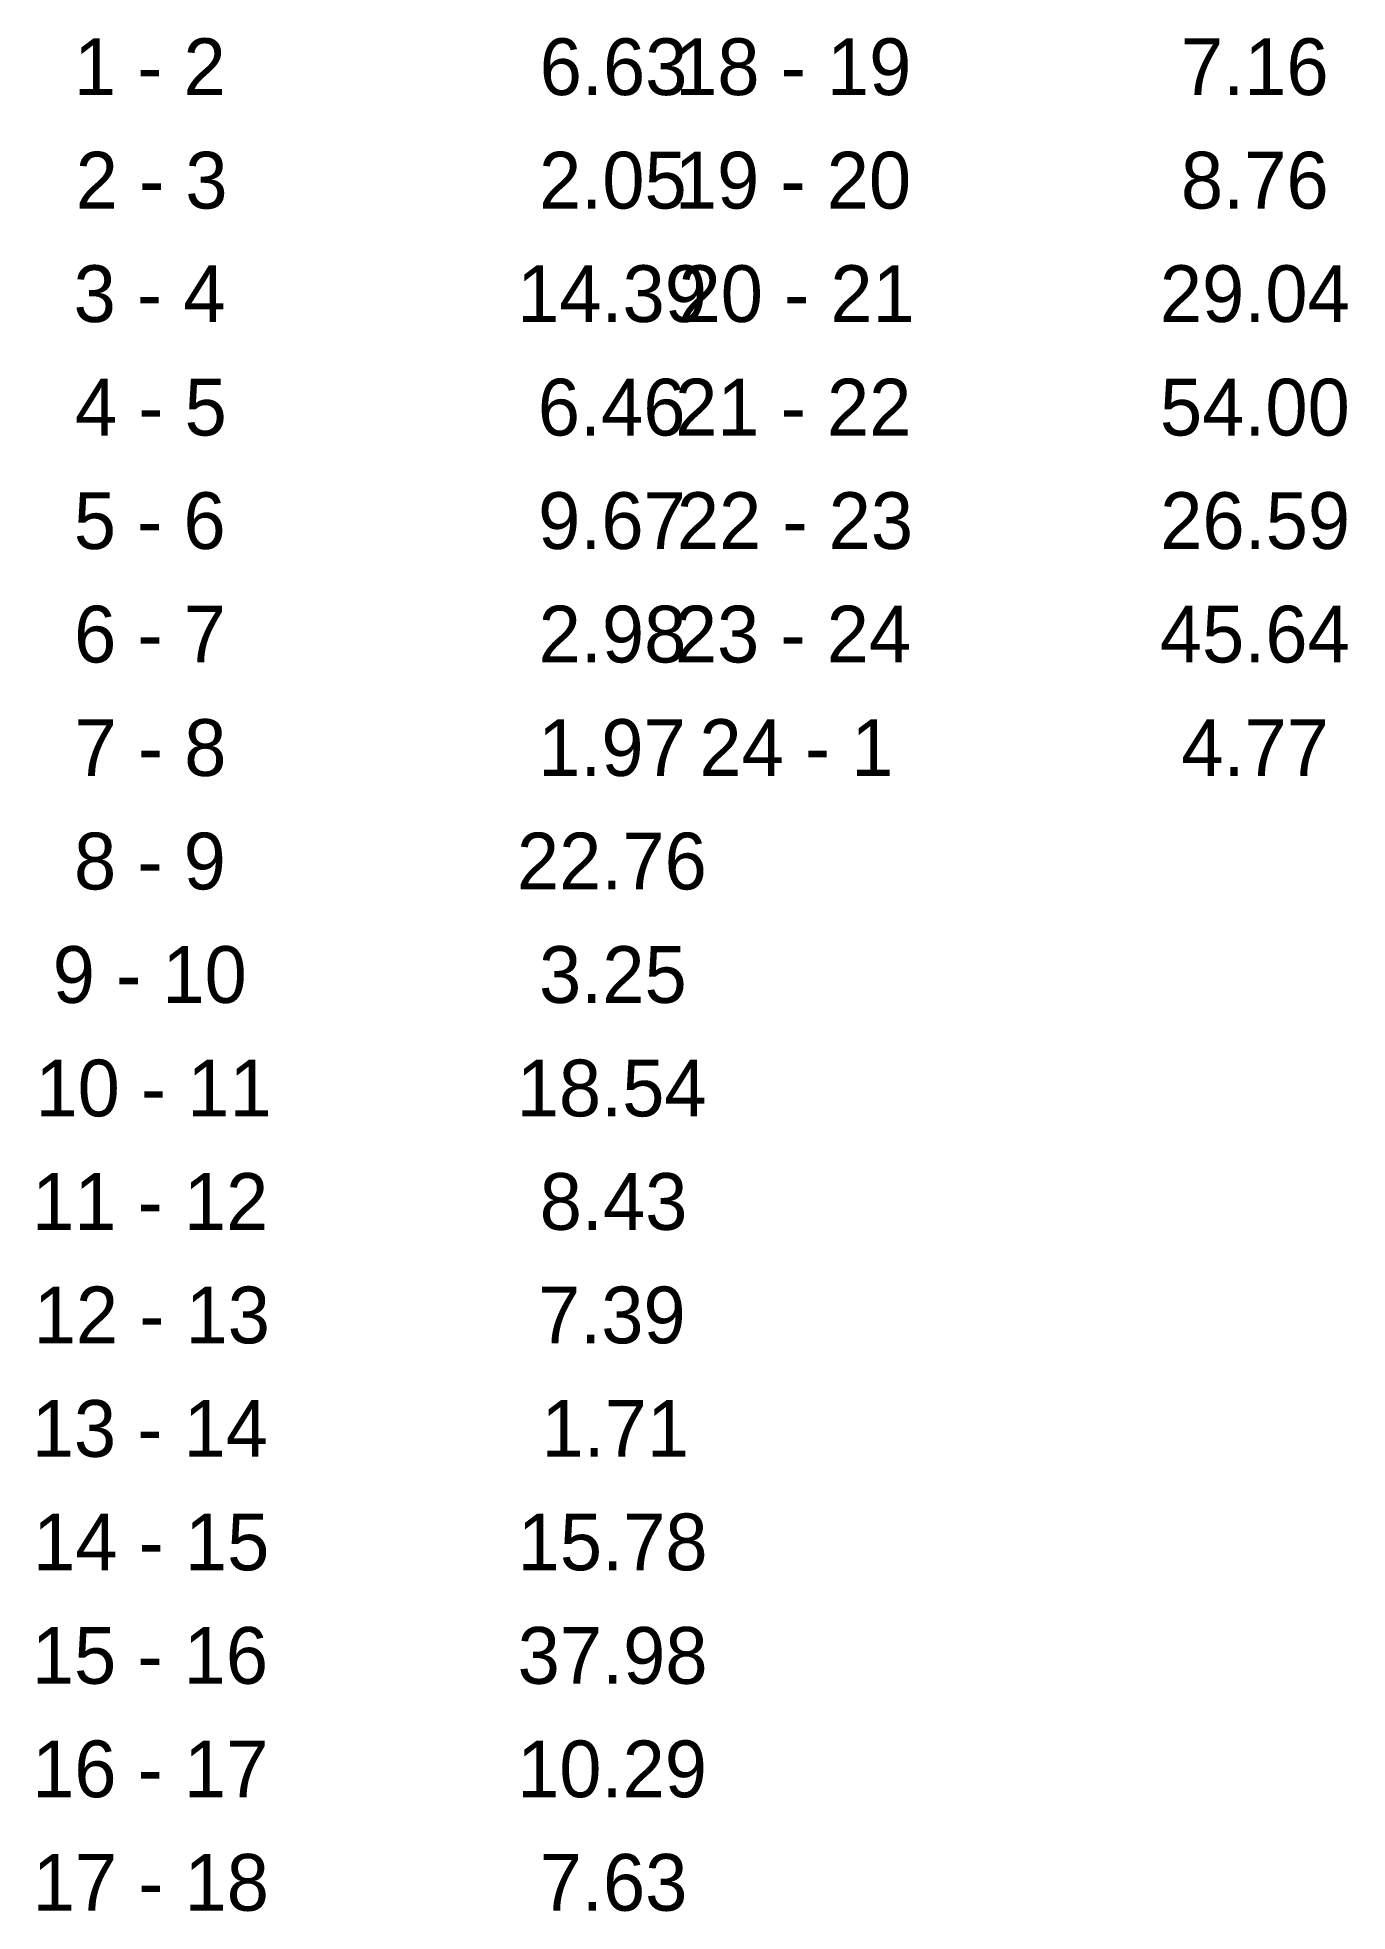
# Model space of a CAD drawing. Extents: x 532884 to 536395, y 1846538 to 1847209.
# Drawn here: x 532883.9 to 533022.4, y 1846537.8 to 1846736 of the extents above.
import ezdxf

# ---------------------------------------------------------------- set-up
doc = ezdxf.new("R2010")
doc.units = 0
doc.layers.add('Level 52', color=7, linetype='Continuous')

msp = doc.modelspace()

# ---------------------------------------------------------------- texts
at = {"layer": 'Level 52'}
for s, p in [('1 - 2', (532887.78, 1846729.86)), ('6.63', (532937.03, 1846729.86)), ('18 - 19', (532951.35, 1846729.86)), ('7.16', (533004.83, 1846729.86)), ('2 - 3', (532887.97, 1846717.86)), ('2.05', (532936.96, 1846717.86)), ('19 - 20', (532951.32, 1846717.86)), ('8.76', (533004.83, 1846717.86)), ('3 - 4', (532887.75, 1846705.86)), ('14.39', (532934.64, 1846705.86)), ('20 - 21', (532951.71, 1846705.86)), ('29.04', (533002.6, 1846705.86)), ('4 - 5', (532887.89, 1846693.86)), ('6.46', (532936.83, 1846693.86)), ('21 - 22', (532951.35, 1846693.86)), ('54.00', (533002.61, 1846693.86)), ('5 - 6', (532887.77, 1846681.86)), ('9.67', (532936.86, 1846681.86)), ('22 - 23', (532951.53, 1846681.86)), ('26.59', (533002.64, 1846681.86)), ('6 - 7', (532887.8, 1846669.86)), ('2.98', (532936.92, 1846669.86)), ('23 - 24', (532951.32, 1846669.86)), ('45.64', (533002.6, 1846669.86)), ('7 - 8', (532887.85, 1846657.86)), ('1.97', (532936.86, 1846657.86)), ('24 - 1', (532953.92, 1846657.86)), ('4.77', (533004.86, 1846657.86)), ('8 - 9', (532887.79, 1846645.86)), ('22.76', (532934.62, 1846645.86)), ('9 - 10', (532885.54, 1846633.86)), ('3.25', (532936.96, 1846633.86)), ('10 - 11', (532883.71, 1846621.86)), ('18.54', (532934.6, 1846621.86)), ('11 - 12', (532883.35, 1846609.86)), ('8.43', (532937.03, 1846609.86)), ('12 - 13', (532883.53, 1846597.86)), ('7.39', (532936.85, 1846597.86)), ('13 - 14', (532883.32, 1846585.86)), ('1.71', (532937.21, 1846585.86)), ('14 - 15', (532883.46, 1846573.86)), ('15.78', (532934.7, 1846573.86)), ('15 - 16', (532883.33, 1846561.86)), ('37.98', (532934.7, 1846561.86)), ('16 - 17', (532883.36, 1846549.86)), ('10.29', (532934.64, 1846549.86)), ('17 - 18', (532883.42, 1846537.86)), ('7.63', (532937.03, 1846537.86))]:
    msp.add_text(s, height=6, dxfattribs=at).set_placement(p)

doc.saveas('drawing.dxf')
